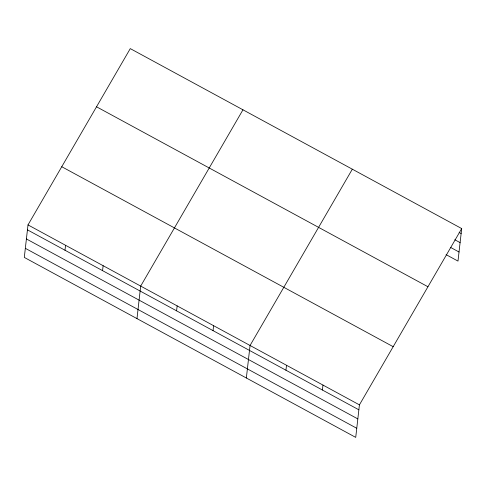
<?xml version="1.0" encoding="UTF-8"?>
<svg xmlns="http://www.w3.org/2000/svg" width="486" height="486" viewBox="0 0 486 486"><rect width="100%" height="100%" fill="white"/><g stroke="black" fill="none" stroke-linecap="round" stroke-linejoin="round"><path stroke-width="0.73" d="M28.006 224.903L24.3 257.422L355.722 437.388L359.427 404.868L461.7 228.578L130.278 48.612L28.006 224.903L359.427 404.868M65.002 250.247L65.567 245.296M102.564 270.641L103.129 265.69M136.985 318.609L140.691 286.09L242.964 109.8M176.582 310.833L177.147 305.882M213.038 330.632L213.603 325.681M246.353 377.999L250.059 345.479L352.332 169.189M285.95 370.223L286.515 365.272M322.406 390.021L322.971 385.07M461.7 228.578L457.994 261.097L446.063 254.621M459.149 232.448L461.135 233.529M454.799 239.75L460.102 242.629M450.413 247.319L459.033 252.003M96.526 106.786L427.947 286.752M61.752 166.722L393.18 346.688M27.441 229.848L358.862 409.813M26.402 238.948L357.83 418.914M25.339 248.322L356.76 428.288"/></g></svg>
